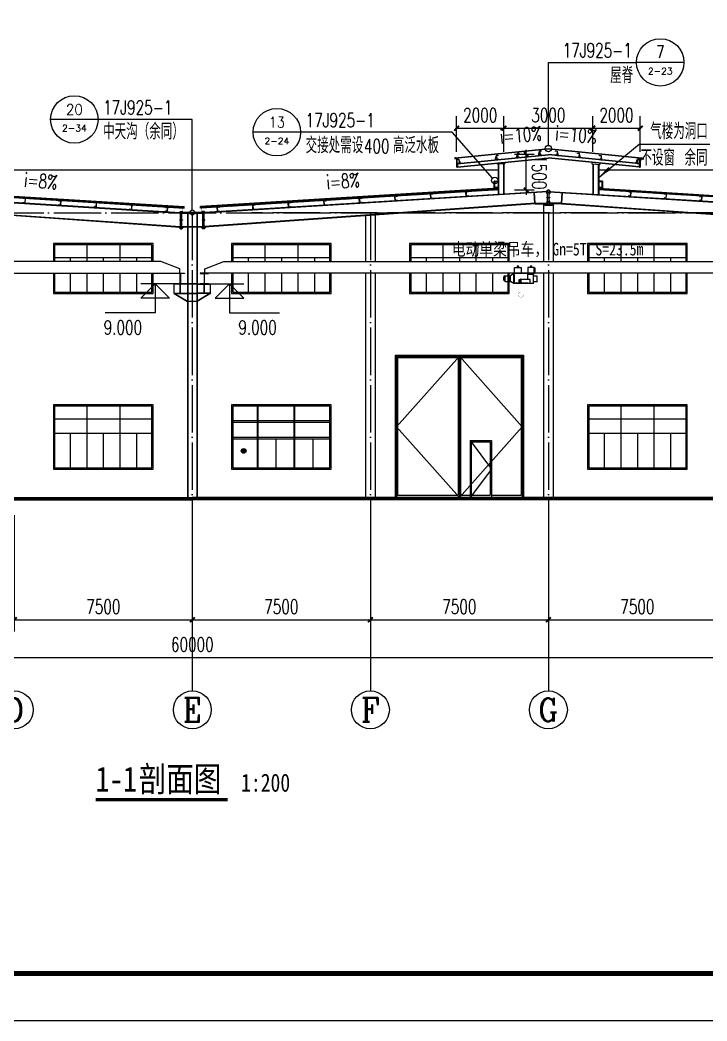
# Model space of a CAD drawing. Extents: x 13276711 to 13543385, y -848943 to -68012.
# Drawn here: x 13441526 to 13470467, y -814243 to -772054 of the extents above; entities that cross this region are included whole.
import ezdxf
from ezdxf.enums import TextEntityAlignment as Align

# ---------------------------------------------------------------- set-up
doc = ezdxf.new("R2010")
doc.units = 0
doc.header["$LTSCALE"] = 1000
doc.header["$MEASUREMENT"] = 0
doc.linetypes.add('DOTE', pattern=[2.42, 2, -0.2, 0.02, -0.2])
for name, color, linetype in [('06', 7, 'Continuous'), ('11', 3, 'Continuous'), ('AXIS', 3, 'Continuous'), ('AXIS_TEXT', 7, 'Continuous'), ('COLUMN', 2, 'Continuous'), ('DIM_IDEN', 3, 'Continuous'), ('DIM_LEAD', 3, 'Continuous'), ('DIM_SYMB', 3, 'Continuous'), ('DOTE', 1, 'DOTE'), ('PUB_DIM', 3, 'Continuous'), ('PUB_TEXT', 7, 'Continuous'), ('S_FLOOR', 2, 'Continuous'), ('TK', 4, 'Continuous'), ('WINDOW', 4, 'Continuous'), ('填充', 251, 'Continuous'), ('彩板', 4, 'Continuous'), ('梁柱', 3, 'Continuous'), ('立面线条', 7, 'Continuous')]:
    doc.layers.add(name, color=color, linetype=linetype)
doc.styles.add('_TCH_AXIS', font='COMPLEX', dxfattribs={"bigfont": 'GBCBIG'})
doc.styles.add('_TCH_DIM', font='SIMPLEX', dxfattribs={"bigfont": 'GBCBIG'})
doc.styles.add('_TCH_DIM_T3', font='SIMPLEX', dxfattribs={"width": 0.705882, "bigfont": 'GBCBIG'})
doc.styles.add('_TCH_LABEL', font='COMPLEX', dxfattribs={"bigfont": 'GBCBIG'})
doc.styles.add('COMPLEX', font='COMPLEX')
doc.styles.add('YAYA', font='', dxfattribs={"width": 0.8, "height": 1})
doc.styles.add('宋', font='', dxfattribs={"width": 0.8})
doc.styles.get('YAYA').set_extended_font_data('SimSun')
doc.styles.get('宋').set_extended_font_data('SimSun')
doc.dimstyles.new('_TCH_ARCH&&200', dxfattribs={"dimtxt": 595, "dimasz": 200, "dimexe": 500, "dimexo": 600, "dimgap": 252.5, "dimtad": 1, "dimdec": 0, "dimzin": 0, "dimdsep": 46, "dimtxsty": '_TCH_DIM_T3', "dimblk": 'ARCHTICK', "dimcen": 0.09, "dimclrt": 7, "dimazin": 2, "dimtfac": 1, "dimtdec": 0, "dimtix": 1, "dimtmove": 2, "dimatfit": 3, "dimfxl": 0, "dimtolj": 1, "dimtzin": 0, "dimarcsym": 0})

# ---------------------------------------------------------------- blocks, each defined once
blk = doc.blocks.new('A$C53AF4E09')
at = {"layer": 'COLUMN'}
blk.add_hatch(color=256, dxfattribs=at).paths.add_polyline_path([(350, 450), (0, 450), (0, 440), (170, 440), (170, 10), (0, 10), (0, 0), (350, 0), (350, 10), (180, 10), (180, 440), (350, 440)])
blk.add_lwpolyline([(0, 440), (0, 450), (350, 450), (350, 440), (180, 440), (180, 10), (350, 10), (350, 0), (0, 0), (0, 10), (170, 10), (170, 440)], close=True, dxfattribs=at)
blk = doc.blocks.new('A$C1CF62CEA')
at = {"color": 7}
for p, q in [((47, 913), (0, 867)), ((0, 723), (0, 867)), ((47, 677), (47, 913)), ((47, 913), (282, 913)), ((424, 1007), (282, 913)), ((282, 677), (282, 913)), ((1012, 1007), (424, 1007)), ((424, 583), (424, 1007)), ((448, 1264), (731, 1264)), ((448, 1007), (448, 1264)), ((448, 599), (448, 1007)), ((731, 1264), (731, 1007)), ((1279, 1264), (1012, 1264)), ((1012, 1264), (1012, 1007)), ((1012, 1007), (1279, 1007)), ((1012, 756), (1012, 1007)), ((1012, 975), (1247, 975)), ((1247, 583), (1247, 975)), ((1404, 897), (1247, 897)), ((1279, 1007), (1279, 1264)), ((1279, 1264), (1318, 1226)), ((1279, 1007), (1318, 1044)), ((1318, 1044), (1318, 1226)), ((1404, 662), (1404, 897)), ((47, 677), (0, 723)), ((47, 677), (282, 677)), ((424, 583), (282, 677)), ((1247, 583), (424, 583)), ((679, 599), (448, 599)), ((679, 744), (632, 744)), ((632, 744), (632, 599)), ((718, 779), (679, 756)), ((679, 756), (679, 583)), ((718, 779), (718, 583)), ((1110, 756), (718, 756)), ((718, 756), (718, 599)), ((1012, 599), (718, 599)), ((1012, 599), (1110, 599)), ((1110, 599), (1110, 756)), ((1404, 662), (1247, 662))]:
    blk.add_line(p, q, dxfattribs=at)
at = {"color": 7, "linetype": 'ByBlock', "const_width": 7.84}
blk.add_lwpolyline([(830, 116, -2.414214), (718, 227), (718, 583)], format="xyb", dxfattribs=at)
at = {"color": 7, "extrusion": (0, 0, -1)}
for centre in [(589, 1299), (1145, 1299)]:
    blk.add_ellipse(centre, major_axis=(24.4, 24.4), ratio=1, start_param=3.926991, end_param=10.210176, dxfattribs=at)
blk = doc.blocks.new('A$C72861E34')
for p, q in [((0, 0), (0, 150)), ((0, 150), (60, 150)), ((60, 0), (0, 0)), ((3, 147), (3, 3)), ((57, 147), (3, 147)), ((3, 3), (58, 3)), ((57, 123), (57, 147)), ((60, 123), (57, 123)), ((57, 27), (60, 27)), ((58, 3), (57, 27)), ((60, 150), (60, 123)), ((60, 27), (60, 0))]:
    blk.add_line(p, q)
blk = doc.blocks.new('A$C2E1941DB')
at = {"color": 3, "linetype": 'ByBlock'}
for points in [[(55, 0), (0, 0), (55, 150)], [(57, 150), (55, 150), (55, 0), (57, 0)], [(117, 140), (117, 160), (57, 160), (57, 0), (117, 0), (117, 20)], [(115, 140), (115, 158), (60, 158), (60, 3), (115, 3), (115, 20)]]:
    blk.add_lwpolyline(points, dxfattribs=at)
blk = doc.blocks.new('A$C19DF6FF6')
at = {"xscale": -2.0736, "yscale": 2.0736, "zscale": 2.0736, "rotation": 355.4260438756032}
blk.add_blockref('A$C2E1941DB', (242, 0), dxfattribs=at)
blk = doc.blocks.new('A$C6EE6551E')
at = {"layer": 'COLUMN'}
blk.add_hatch(color=256, dxfattribs=at).paths.add_polyline_path([(5, 195), (75, 200), (77, 175), (82, 175), (80, 205), (0, 200), (13, 0), (93, 5), (91, 35), (86, 35), (88, 10), (18, 5)])
blk.add_lwpolyline([(93, 5), (13, 0), (0, 200), (80, 205), (82, 175), (77, 175), (75, 200), (5, 195), (18, 5), (88, 10), (86, 35), (91, 35)], close=True, dxfattribs=at)
blk = doc.blocks.new('GeYuanFrame_02052802', base_point=(20.09, 4.53))
at = {"layer": 'TK'}
blk.add_lwpolyline([(20.09, 4.53), (20.09, 598.53), (861.09, 598.53), (861.09, 4.53)], close=True, dxfattribs=at)
at = {"layer": 'TK', "const_width": 1}
blk.add_lwpolyline([(45.09, 588.53), (851.09, 588.53), (851.09, 14.53), (45.09, 14.53)], close=True, dxfattribs=at)
blk = doc.blocks.new('_AXISO')
blk.add_circle((0, 0), 0.5)
at = {"layer": 'AXIS_TEXT', "style": 'COMPLEX', "width": 1.041667}
blk.add_attdef('A', text='', height=0.56, dxfattribs=at).set_placement((-0.25, -0.28), (0.25, -0.28), align=Align.FIT)
blk = doc.blocks.new('_ArchTick')
at = {"color": 0, "linetype": 'ByBlock', "const_width": 0.4}
blk.add_lwpolyline([(-0.5, -0.5), (0.5, 0.5)], dxfattribs=at)
blk = doc.blocks.new('*D143')
at = {"layer": 'AXIS', "color": 0, "lineweight": -2}
for p, q in [((13418785, -792929), (13418785, -799429)), ((13478785, -792929), (13478785, -799429)), ((13418785, -798929), (13478785, -798929))]:
    blk.add_line(p, q, dxfattribs=at)
at = {"layer": 'Defpoints', "color": 0}
for p in [(13418785, -792329), (13478785, -792329), (13478785, -798929)]:
    blk.add_point(p, dxfattribs=at)
at = {"layer": 'AXIS', "color": 0, "lineweight": -2, "xscale": 200, "yscale": 200, "zscale": 200, "rotation": 180}
blk.add_blockref('_ArchTick', (13418785, -798929), dxfattribs=at)
at = {"layer": 'AXIS', "color": 0, "lineweight": -2, "xscale": 200, "yscale": 200, "zscale": 200}
blk.add_blockref('_ArchTick', (13478785, -798929), dxfattribs=at)
at = {"layer": 'AXIS', "color": 7, "insert": (13448785, -798379), "char_height": 595, "attachment_point": 5, "style": '_TCH_DIM_T3'}
blk.add_mtext('\\A1;60000', dxfattribs=at)
blk = doc.blocks.new('*D147')
at = {"layer": 'AXIS', "color": 0, "lineweight": -2}
for p, q in [((13441285, -792929), (13441285, -797829)), ((13448785, -792929), (13448785, -797829)), ((13441285, -797329), (13448785, -797329))]:
    blk.add_line(p, q, dxfattribs=at)
at = {"layer": 'Defpoints', "color": 0}
for p in [(13441285, -792329), (13448785, -792329), (13448785, -797329)]:
    blk.add_point(p, dxfattribs=at)
at = {"layer": 'AXIS', "color": 0, "lineweight": -2, "xscale": 200, "yscale": 200, "zscale": 200, "rotation": 180}
blk.add_blockref('_ArchTick', (13441285, -797329), dxfattribs=at)
at = {"layer": 'AXIS', "color": 0, "lineweight": -2, "xscale": 200, "yscale": 200, "zscale": 200}
blk.add_blockref('_ArchTick', (13448785, -797329), dxfattribs=at)
at = {"layer": 'AXIS', "color": 7, "insert": (13445035, -796779), "char_height": 595, "attachment_point": 5, "style": '_TCH_DIM_T3'}
blk.add_mtext('\\A1;7500', dxfattribs=at)
blk = doc.blocks.new('*D148')
at = {"layer": 'AXIS', "color": 0, "lineweight": -2}
for p, q in [((13448785, -792929), (13448785, -797829)), ((13456285, -792929), (13456285, -797829)), ((13448785, -797329), (13456285, -797329))]:
    blk.add_line(p, q, dxfattribs=at)
at = {"layer": 'Defpoints', "color": 0}
for p in [(13448785, -792329), (13456285, -792329), (13456285, -797329)]:
    blk.add_point(p, dxfattribs=at)
at = {"layer": 'AXIS', "color": 0, "lineweight": -2, "xscale": 200, "yscale": 200, "zscale": 200, "rotation": 180}
blk.add_blockref('_ArchTick', (13448785, -797329), dxfattribs=at)
at = {"layer": 'AXIS', "color": 0, "lineweight": -2, "xscale": 200, "yscale": 200, "zscale": 200}
blk.add_blockref('_ArchTick', (13456285, -797329), dxfattribs=at)
at = {"layer": 'AXIS', "color": 7, "insert": (13452535, -796779), "char_height": 595, "attachment_point": 5, "style": '_TCH_DIM_T3'}
blk.add_mtext('\\A1;7500', dxfattribs=at)
blk = doc.blocks.new('*D149')
at = {"layer": 'AXIS', "color": 0, "lineweight": -2}
for p, q in [((13456285, -792929), (13456285, -797829)), ((13463785, -792929), (13463785, -797829)), ((13456285, -797329), (13463785, -797329))]:
    blk.add_line(p, q, dxfattribs=at)
at = {"layer": 'Defpoints', "color": 0}
for p in [(13456285, -792329), (13463785, -792329), (13463785, -797329)]:
    blk.add_point(p, dxfattribs=at)
at = {"layer": 'AXIS', "color": 0, "lineweight": -2, "xscale": 200, "yscale": 200, "zscale": 200, "rotation": 180}
blk.add_blockref('_ArchTick', (13456285, -797329), dxfattribs=at)
at = {"layer": 'AXIS', "color": 0, "lineweight": -2, "xscale": 200, "yscale": 200, "zscale": 200}
blk.add_blockref('_ArchTick', (13463785, -797329), dxfattribs=at)
at = {"layer": 'AXIS', "color": 7, "insert": (13460035, -796779), "char_height": 595, "attachment_point": 5, "style": '_TCH_DIM_T3'}
blk.add_mtext('\\A1;7500', dxfattribs=at)
blk = doc.blocks.new('*D150')
at = {"layer": 'AXIS', "color": 0, "lineweight": -2}
for p, q in [((13463785, -792929), (13463785, -797829)), ((13471285, -792929), (13471285, -797829)), ((13463785, -797329), (13471285, -797329))]:
    blk.add_line(p, q, dxfattribs=at)
at = {"layer": 'Defpoints', "color": 0}
for p in [(13463785, -792329), (13471285, -792329), (13471285, -797329)]:
    blk.add_point(p, dxfattribs=at)
at = {"layer": 'AXIS', "color": 0, "lineweight": -2, "xscale": 200, "yscale": 200, "zscale": 200, "rotation": 180}
blk.add_blockref('_ArchTick', (13463785, -797329), dxfattribs=at)
at = {"layer": 'AXIS', "color": 0, "lineweight": -2, "xscale": 200, "yscale": 200, "zscale": 200}
blk.add_blockref('_ArchTick', (13471285, -797329), dxfattribs=at)
at = {"layer": 'AXIS', "color": 7, "insert": (13467535, -796779), "char_height": 595, "attachment_point": 5, "style": '_TCH_DIM_T3'}
blk.add_mtext('\\A1;7500', dxfattribs=at)
blk = doc.blocks.new('*D813')
at = {"layer": 'Defpoints', "color": 0}
for p in [(13462852, -777723), (13463785, -777723), (13463785, -779224)]:
    blk.add_point(p, dxfattribs=at)
at = {"layer": 'PUB_DIM', "color": 0, "lineweight": -2}
for p, q in [((13462852, -777723), (13462852, -777523)), ((13463185, -777723), (13462352, -777723)), ((13462853, -779224), (13462852, -777723)), ((13463185, -779224), (13462353, -779224)), ((13462853, -779224), (13462853, -779424))]:
    blk.add_line(p, q, dxfattribs=at)
at = {"layer": 'PUB_DIM', "color": 0, "lineweight": -2, "xscale": 200, "yscale": 200, "zscale": 200}
for p, rotation in [((13462852, -777723), 270.0090164253835), ((13462853, -779224), 90.00901642538352)]:
    blk.add_blockref('_ArchTick', p, dxfattribs=dict(at, rotation=rotation))
at = {"layer": 'PUB_DIM', "color": 7, "insert": (13463403, -778473), "char_height": 595, "attachment_point": 5, "rotation": 270.009, "style": '_TCH_DIM_T3'}
blk.add_mtext('\\A1;1500', dxfattribs=at)
blk = doc.blocks.new('*D814')
at = {"layer": 'Defpoints', "color": 0}
for p in [(13467655, -776612), (13465655, -778212), (13467655, -778212)]:
    blk.add_point(p, dxfattribs=at)
at = {"layer": 'PUB_DIM', "color": 0, "lineweight": -2}
for p, q in [((13465655, -777612), (13465655, -776112)), ((13467655, -777612), (13467655, -776112)), ((13465655, -776612), (13467655, -776612))]:
    blk.add_line(p, q, dxfattribs=at)
at = {"layer": 'PUB_DIM', "color": 0, "lineweight": -2, "xscale": 200, "yscale": 200, "zscale": 200, "rotation": 180}
blk.add_blockref('_ArchTick', (13465655, -776612), dxfattribs=at)
at = {"layer": 'PUB_DIM', "color": 0, "lineweight": -2, "xscale": 200, "yscale": 200, "zscale": 200}
blk.add_blockref('_ArchTick', (13467655, -776612), dxfattribs=at)
at = {"layer": 'PUB_DIM', "color": 7, "insert": (13466655, -776062), "char_height": 595, "attachment_point": 5, "style": '_TCH_DIM_T3'}
blk.add_mtext('\\A1;2000', dxfattribs=at)
blk = doc.blocks.new('*D815')
at = {"layer": 'Defpoints', "color": 0}
for p in [(13465655, -776612), (13461915, -778212), (13465655, -778212)]:
    blk.add_point(p, dxfattribs=at)
at = {"layer": 'PUB_DIM', "color": 0, "lineweight": -2}
for p, q in [((13461915, -777612), (13461915, -776112)), ((13465655, -777612), (13465655, -776112)), ((13461915, -776612), (13465655, -776612))]:
    blk.add_line(p, q, dxfattribs=at)
at = {"layer": 'PUB_DIM', "color": 0, "lineweight": -2, "xscale": 200, "yscale": 200, "zscale": 200, "rotation": 180}
blk.add_blockref('_ArchTick', (13461915, -776612), dxfattribs=at)
at = {"layer": 'PUB_DIM', "color": 0, "lineweight": -2, "xscale": 200, "yscale": 200, "zscale": 200}
blk.add_blockref('_ArchTick', (13465655, -776612), dxfattribs=at)
at = {"layer": 'PUB_DIM', "color": 7, "insert": (13463785, -776062), "char_height": 595, "attachment_point": 5, "style": '_TCH_DIM_T3'}
blk.add_mtext('\\A1;3000', dxfattribs=at)
blk = doc.blocks.new('*D816')
at = {"layer": 'Defpoints', "color": 0}
for p in [(13461915, -776612), (13459915, -778212), (13461915, -778212)]:
    blk.add_point(p, dxfattribs=at)
at = {"layer": 'PUB_DIM', "color": 0, "lineweight": -2}
for p, q in [((13459915, -777612), (13459915, -776112)), ((13461915, -777612), (13461915, -776112)), ((13459915, -776612), (13461915, -776612))]:
    blk.add_line(p, q, dxfattribs=at)
at = {"layer": 'PUB_DIM', "color": 0, "lineweight": -2, "xscale": 200, "yscale": 200, "zscale": 200, "rotation": 180}
blk.add_blockref('_ArchTick', (13459915, -776612), dxfattribs=at)
at = {"layer": 'PUB_DIM', "color": 0, "lineweight": -2, "xscale": 200, "yscale": 200, "zscale": 200}
blk.add_blockref('_ArchTick', (13461915, -776612), dxfattribs=at)
at = {"layer": 'PUB_DIM', "color": 7, "insert": (13460915, -776062), "char_height": 595, "attachment_point": 5, "style": '_TCH_DIM_T3'}
blk.add_mtext('\\A1;2000', dxfattribs=at)

msp = doc.modelspace()

# ---------------------------------------------------------------- hatches: boundary and pattern name
msp.add_hatch(color=250).paths.add_polyline_path([(13450847.3, -790216.3, -1), (13451047.3, -790216.3, -1)])
at = {"layer": '填充', "ltscale": 0.5}
h = msp.add_hatch(dxfattribs=at)
h.set_pattern_fill('ANSI37', color=256, scale=20, style=0)
h.set_pattern_definition([(45, (0, 0), (-22.4506403, 22.4506403), []), (135, (0, 0), (-22.4506403, -22.4506403), [])])
h.paths.add_polyline_path([(13431664.6, -779156.6), (13419129.4, -779930.6), (13419129.4, -779980.7), (13419276.8, -779971.6), (13419279.3, -779969.2), (13419484.5, -779953.2), (13419484.5, -779958.8), (13419831.1, -779937.4), (13419831, -779935.1), (13419910.8, -779930.2), (13431664.6, -779206.8)])
h.paths.add_polyline_path([(13435904.6, -779158.4), (13435904.6, -779208.6), (13448440.3, -779980.7), (13448440.3, -779930.6)])
h.paths.add_polyline_path([(13461664.6, -779206.8), (13461664.6, -779156.6), (13449129.4, -779930.6), (13449129.4, -779980.7)])
h.paths.add_polyline_path([(13465904.6, -779156.6), (13465904.6, -779206.8), (13478085.2, -779958.8), (13478085.2, -779953.2), (13478290.4, -779969.2), (13478292.9, -779971.6), (13478440.3, -779980.7), (13478440.3, -779930.6)])

# ---------------------------------------------------------------- linework, layer by layer
for p, q in [((13459845.6, -777869), (13463784.8, -777471.2)), ((13463784.9, -777496.3), (13459847.7, -777893.9)), ((13463784.8, -777471.2), (13467726.5, -777868.9)), ((13467724.4, -777893.9), (13463784.9, -777496.3)), ((13459845.6, -777869), (13459847.7, -777893.9)), ((13459914.6, -777912.5), (13459939.6, -777910.7)), ((13459914.6, -777912.5), (13459914.6, -778256.8)), ((13459939.6, -778256.8), (13459939.6, -777910.7)), ((13467617, -777928.2), (13467614.2, -777928)), ((13467712.4, -777902.4), (13467711.2, -777923.6)), ((13467712.4, -777902.4), (13467801.5, -777911.4)), ((13467726.5, -777868.9), (13467724.4, -777893.9)), ((13459939.6, -778256.8), (13459914.6, -778256.8)), ((13461947.8, -778111.9), (13461633.8, -778135)), ((13461664.6, -778132.7), (13461664.6, -779407.5)), ((13461684.6, -778131.2), (13461684.6, -779406.3)), ((13461894.6, -778115.8), (13461894.6, -779393.4)), ((13461914.6, -778114.3), (13461914.6, -779392.2)), ((13461943.5, -778057.6), (13461947.8, -778111.9)), ((13465622.7, -778112.7), (13465947.6, -778136.8)), ((13465654.6, -778115.1), (13465654.6, -779392.2)), ((13465674.6, -778116.6), (13465674.6, -779393.4)), ((13465884.6, -778132.2), (13465884.6, -779406.3)), ((13465904.6, -778133.6), (13465904.6, -779407.6)), ((13467629.6, -778256.7), (13467654.6, -778256.7)), ((13435904.7, -779148.4), (13448440.3, -779920.6)), ((13448440.3, -779930.6), (13435904.7, -779158.5)), ((13435904.7, -779208.6), (13448440.3, -779980.7)), ((13461664.3, -779146.6), (13449129.4, -779920.6)), ((13449129.4, -779930.6), (13461664.3, -779156.6)), ((13461664.3, -779206.8), (13449129.4, -779980.7)), ((13465904.3, -779146.6), (13478440.3, -779920.6)), ((13465904.3, -779156.6), (13478440.3, -779930.6)), ((13478440.3, -779980.7), (13465904.3, -779206.8)), ((13448440.3, -779980.7), (13448440.3, -779920.6)), ((13448440.3, -779980.7), (13448440.3, -779930.6)), ((13449129.4, -779980.7), (13449129.4, -779920.6)), ((13449129.4, -779980.7), (13449129.4, -779930.6)), ((13463584.8, -779799.6), (13463584.8, -782228.8)), ((13463984.8, -779799.6), (13463984.8, -782228.8)), ((13456084.8, -780303.5), (13456084.8, -782228.8)), ((13456484.8, -780275.3), (13456484.8, -782228.8)), ((13456084.8, -782728.8), (13456084.8, -792178.8)), ((13456484.8, -782728.8), (13456484.8, -792178.8)), ((13463584.8, -782728.8), (13463584.8, -792178.8)), ((13463984.8, -782728.8), (13463984.8, -792178.8))]:
    msp.add_line(p, q)
at = {"color": 250}
for p, q in [((13457334.8, -786178.8), (13462734.8, -786178.8)), ((13457334.8, -786178.8), (13457334.8, -792178.8)), ((13457384.8, -786228.8), (13462684.8, -786228.8)), ((13457384.8, -786228.8), (13457384.8, -792178.8)), ((13457434.8, -786278.8), (13459984.8, -786278.8)), ((13457434.8, -786278.8), (13457434.8, -792078.8)), ((13459984.8, -786278.8), (13459984.8, -792078.8)), ((13460034.8, -786228.8), (13460034.8, -792178.8)), ((13460084.8, -786278.8), (13460084.8, -789778.8)), ((13460084.8, -786278.8), (13462634.8, -786278.8)), ((13462634.8, -786278.8), (13462634.8, -792078.8)), ((13462684.8, -786228.8), (13462684.8, -792178.8)), ((13462734.8, -786178.8), (13462734.8, -792178.8)), ((13460084.8, -789778.8), (13460084.8, -792078.8)), ((13460484.8, -789778.8), (13461384.8, -789778.8)), ((13460484.8, -789778.8), (13460484.8, -792178.8)), ((13461384.8, -789778.8), (13461384.8, -792178.8)), ((13460534.8, -789828.8), (13461334.8, -789828.8)), ((13460534.8, -789828.8), (13460534.8, -792078.8)), ((13461334.8, -789828.8), (13461334.8, -792078.8)), ((13457334.8, -792178.8), (13462734.8, -792178.8)), ((13457434.8, -792078.8), (13459984.8, -792078.8)), ((13460084.8, -792078.8), (13460484.8, -792078.8)), ((13460534.8, -792078.8), (13461034.8, -792078.8)), ((13461034.8, -792078.8), (13461334.8, -792078.8)), ((13461384.8, -792078.8), (13462634.8, -792078.8))]:
    msp.add_line(p, q, dxfattribs=at)
for points in [[(13459901.3, -777856.6), (13459839.6, -777863.6), (13459842.8, -777899.8), (13459912.1, -777895), (13459912.1, -777933.4)], [(13467712.4, -777902.4), (13467629.6, -777898.4), (13467629.6, -778256.7)], [(13467710.6, -777923.5), (13467654.6, -777920.3), (13467654.6, -778256.7)], [(13467670.8, -777856.5), (13467732.5, -777863.5), (13467729.3, -777899.8), (13467660, -777894.9), (13467660, -777933.3)], [(13461664.6, -778378.8), (13435904.6, -778378.8)], [(13478742.6, -778378.8), (13465904.6, -778378.8)], [(13448284.8, -780496.8), (13448254.8, -780496.8), (13448254.8, -780476.8), (13448284.8, -780476.8)], [(13448344.8, -780476.8), (13448374.8, -780476.8), (13448374.8, -780496.8), (13448344.8, -780496.8)], [(13449224.8, -780476.8), (13449194.8, -780476.8), (13449194.8, -780496.8), (13449224.8, -780496.8)], [(13449284.8, -780496.8), (13449314.8, -780496.8), (13449314.8, -780476.8), (13449284.8, -780476.8)], [(13405486.5, -792328.8), (13418544.8, -792328.8), (13418544.8, -792178.8), (13448784.8, -792178.8)], [(13405486.5, -792428.8), (13418644.8, -792428.8), (13418644.8, -792278.8), (13448784.8, -792278.8)], [(13522384.8, -792328.8), (13479024.8, -792328.8), (13479024.8, -792178.8), (13448784.8, -792178.8)], [(13522384.8, -792428.8), (13478924.8, -792428.8), (13478924.8, -792278.8), (13448784.8, -792278.8)]]:
    msp.add_lwpolyline(points)
for points, const_width in [([(13461659.2, -778783.5), (13461659.2, -778843), (13461489.4, -778843), (13461489.4, -778892.3), (13461474.4, -778892.3), (13461474.4, -778926.8), (13461494.6, -778949.1)], 5), ([(13465910.5, -778785.4), (13465910.5, -778844.8), (13466080.3, -778844.8), (13466080.3, -778894.1), (13466095.3, -778894.1), (13466095.3, -778928.6), (13466075.1, -778950.9)], 5), ([(13448359.8, -780143.8), (13448269.8, -780143.8)], 5), ([(13448359.8, -780244.6), (13448269.8, -780244.6)], 5), ([(13448359.8, -780386.4), (13448269.8, -780386.4)], 5), ([(13449209.8, -780143.8), (13449299.8, -780143.8)], 5), ([(13449209.8, -780244.6), (13449299.8, -780244.6)], 5), ([(13449209.8, -780386.4), (13449299.8, -780386.4)], 5), ([(13448359.8, -780587.2), (13448269.8, -780587.2)], 5), ([(13448359.8, -780729), (13448269.8, -780729)], 5), ([(13448359.8, -780829.8), (13448269.8, -780829.8)], 5), ([(13449209.8, -780587.2), (13449299.8, -780587.2)], 5), ([(13449209.8, -780729), (13449299.8, -780729)], 5), ([(13449209.8, -780829.8), (13449299.8, -780829.8)], 5), ([(13405486.5, -792378.8), (13418594.8, -792378.8), (13418594.8, -792228.8), (13448784.8, -792228.8)], 100), ([(13522384.8, -792378.8), (13478974.8, -792378.8), (13478974.8, -792228.8), (13448784.8, -792228.8)], 100)]:
    msp.add_lwpolyline(points, dxfattribs=dict(const_width=const_width))
at = {"color": 4}
msp.add_lwpolyline([(13463935, -779799.6), (13463935, -779872.6), (13463635, -779872.6), (13463635, -779799.6)], dxfattribs=at)
at = {"color": 7, "ltscale": 5}
for points in [[(13419309.8, -782728.8), (13448259.8, -782728.8), (13448259.8, -782538.8), (13447459.8, -782228.8), (13420109.8, -782228.8), (13419309.8, -782538.8)], [(13478259.8, -782728.8), (13449309.8, -782728.8), (13449309.8, -782538.8), (13450109.8, -782228.8), (13477459.8, -782228.8), (13478259.8, -782538.8)]]:
    msp.add_lwpolyline(points, close=True, dxfattribs=at)
at = {"color": 250}
for points in [[(13460034.8, -786228.8), (13457384.8, -789203.8), (13460034.8, -792178.8), (13462684.8, -789203.8), (13460034.8, -786228.8)], [(13460484.8, -789778.8), (13461384.8, -790978.8), (13460484.8, -792178.8)]]:
    msp.add_lwpolyline(points, dxfattribs=at)
msp.add_circle((13450947.3, -790216.3), 100, dxfattribs=at)
at = {"layer": '06', "linetype": 'ByBlock'}
for p, q in [((13459958, -778106.1), (13459958, -778256.6)), ((13461630.1, -778088.9), (13461633.8, -778135)), ((13465628.1, -778044.9), (13465622.7, -778112.7)), ((13465952.4, -778077.2), (13465947.6, -778136.8)), ((13467612, -778106.2), (13467612, -778256.7))]:
    msp.add_line(p, q, dxfattribs=at)
at = {"layer": '11'}
for p, q in [((13459958, -778106.3), (13463784.6, -777723.2)), ((13459958, -778121.3), (13463784.6, -777738.2)), ((13459958, -778241.7), (13463784, -777858.7)), ((13459958, -778256.8), (13463784, -777873.7)), ((13467612, -778241.6), (13463784, -777858.7)), ((13467612, -778256.7), (13463784, -777873.7)), ((13467612, -778106.2), (13463784.6, -777723.2)), ((13467612, -778121.3), (13463784.6, -777738.2))]:
    msp.add_line(p, q, dxfattribs=at)
at = {"layer": 'AXIS'}
for p, q in [((13448784.8, -792328.8), (13448784.8, -800328.8)), ((13456284.8, -792328.8), (13456284.8, -800328.8)), ((13463784.8, -792328.8), (13463784.8, -800328.8))]:
    msp.add_line(p, q, dxfattribs=at)
at = {"layer": 'DIM_IDEN'}
for p, q in [((13444816.2, -776244.4), (13442816.2, -776244.4)), ((13448784.8, -776244.4), (13444816.2, -776244.4)), ((13448784.8, -780060.8), (13448784.8, -776244.4))]:
    msp.add_line(p, q, dxfattribs=at)
for centre, radius in [((13443816.2, -776244.4), 1000), ((13448784.8, -780164.6), 103.8)]:
    msp.add_circle(centre, radius, dxfattribs=at)
at = {"layer": 'DIM_LEAD'}
for p, q in [((13465904.6, -778685.2), (13467607, -777287.1)), ((13467607, -777287.1), (13470584.5, -777287.1))]:
    msp.add_line(p, q, dxfattribs=at)
msp.add_lwpolyline([(13465904.6, -778685.2, 0, 160, 0), (13466368.3, -778304.4, 0, 0, 0)], format="xyseb", dxfattribs=at)
at = {"layer": 'DIM_SYMB', "const_width": 140}
msp.add_lwpolyline([(13444711.5, -804917.4), (13450279.6, -804917.4)], dxfattribs=at)
at = {"layer": 'DOTE'}
for p, q in [((13375184.8, -780178.8), (13522384.8, -780178.8)), ((13448784.8, -780178.8), (13448784.8, -792328.8)), ((13480784.8, -780178.8), (13451284.8, -780178.8)), ((13456284.8, -780178.8), (13456284.8, -792328.8)), ((13463784.8, -780178.8), (13463784.8, -792328.8)), ((13375184.8, -792178.8), (13522384.8, -792178.8)), ((13480784.8, -792178.8), (13448784.8, -792178.8))]:
    msp.add_line(p, q, dxfattribs=at)
at = {"layer": 'PUB_DIM'}
for p, q in [((13463784.8, -773840.1), (13467498.2, -773840.1)), ((13463784.8, -777336.8), (13463784.8, -773840.1)), ((13469498.2, -773840.1), (13467498.2, -773840.1)), ((13453346.6, -776783), (13451346.6, -776783)), ((13459726.6, -776783), (13453346.6, -776783)), ((13461437.5, -778713.5), (13459726.6, -776783)), ((13447218.2, -783178.8), (13446618.2, -783778.8)), ((13448584.8, -783178.8), (13446618.2, -783178.8)), ((13447218.2, -783178.8), (13447818.2, -783778.8)), ((13447218.2, -783178.8), (13447218.2, -784399.8)), ((13448984.8, -783178.8), (13450951.5, -783178.8)), ((13450351.5, -783178.8), (13449751.5, -783778.8)), ((13450351.5, -783178.8), (13450951.5, -783778.8)), ((13450351.5, -783178.8), (13450351.5, -784399.8)), ((13447818.2, -783778.8), (13446618.2, -783778.8)), ((13449751.5, -783778.8), (13450951.5, -783778.8)), ((13447218.2, -784399.8), (13445108.4, -784399.8)), ((13450351.5, -784399.8), (13452461.3, -784399.8))]:
    msp.add_line(p, q, dxfattribs=at)
for points in [[(13463348.5, -777301.8, 0, 0, 0), (13461991.3, -777408.8, 160, 0, 0), (13461393.1, -777455.9, 0, 0, 0)], [(13464221.2, -777301.8, 0, 0, 0), (13465578.4, -777408.8, 160, 0, 0), (13466176.6, -777455.9, 0, 0, 0)], [(13441132.7, -779249.4, 0, 0, 0), (13443026.8, -779398.7, 160, 0, 0), (13443624.9, -779445.8, 0, 0, 0)], [(13456437, -779249.4, 0, 0, 0), (13454542.9, -779398.7, 160, 0, 0), (13453944.8, -779445.8, 0, 0, 0)]]:
    msp.add_lwpolyline(points, format="xyseb", dxfattribs=at)
for centre, radius in [((13468498.2, -773840.1), 1000), ((13452346.6, -776783), 1000), ((13463784.8, -777471.2), 134.4), ((13461526.6, -778814.1), 134.4)]:
    msp.add_circle(centre, radius, dxfattribs=at)
at = {"layer": 'S_FLOOR'}
for p, q in [((13461515.2, -779159), (13461515.2, -778850.5)), ((13461525.2, -779158.4), (13461525.2, -778910.7)), ((13466044.5, -779160.3), (13466044.5, -778912.6)), ((13466054.5, -779160.9), (13466054.5, -778852.4))]:
    msp.add_line(p, q, dxfattribs=at)
at = {"layer": 'WINDOW', "color": 250}
for p, q in [((13444334.8, -781528.8), (13444334.8, -782228.8)), ((13445734.8, -781528.8), (13445734.8, -782228.8)), ((13451834.8, -781528.8), (13451834.8, -782228.8)), ((13453234.8, -781528.8), (13453234.8, -782228.8)), ((13459334.8, -781528.8), (13459334.8, -782228.8)), ((13460734.8, -781528.8), (13460734.8, -782228.8)), ((13466834.8, -781528.8), (13466834.8, -782228.8)), ((13468234.8, -781528.8), (13468234.8, -782228.8)), ((13447084.8, -782078.8), (13442984.8, -782078.8)), ((13443634.8, -782078.8), (13443634.8, -782228.8)), ((13445034.8, -782078.8), (13445034.8, -782228.8)), ((13446434.8, -782078.8), (13446434.8, -782228.8)), ((13454584.8, -782078.8), (13450484.8, -782078.8)), ((13451134.8, -782078.8), (13451134.8, -782228.8)), ((13452534.8, -782078.8), (13452534.8, -782228.8)), ((13453934.8, -782078.8), (13453934.8, -782228.8)), ((13462084.8, -782078.8), (13457984.8, -782078.8)), ((13458634.8, -782078.8), (13458634.8, -782228.8)), ((13460034.8, -782078.8), (13460034.8, -782228.8)), ((13461434.8, -782078.8), (13461434.8, -782228.8)), ((13469584.8, -782078.8), (13465484.8, -782078.8)), ((13466134.8, -782078.8), (13466134.8, -782228.8)), ((13467534.8, -782078.8), (13467534.8, -782228.8)), ((13468934.8, -782078.8), (13468934.8, -782228.8)), ((13443634.8, -782728.8), (13443634.8, -783528.8)), ((13444334.8, -782728.8), (13444334.8, -783528.8)), ((13445034.8, -782728.8), (13445034.8, -783528.8)), ((13445734.8, -782728.8), (13445734.8, -783528.8)), ((13446434.8, -782728.8), (13446434.8, -783528.8)), ((13451134.8, -782728.8), (13451134.8, -783528.8)), ((13451834.8, -782728.8), (13451834.8, -783528.8)), ((13452534.8, -782728.8), (13452534.8, -783528.8)), ((13453234.8, -782728.8), (13453234.8, -783528.8)), ((13453934.8, -782728.8), (13453934.8, -783528.8)), ((13458634.8, -782728.8), (13458634.8, -783528.8)), ((13459334.8, -782728.8), (13459334.8, -783528.8)), ((13460034.8, -782728.8), (13460034.8, -783528.8)), ((13460734.8, -782728.8), (13460734.8, -783528.8)), ((13461434.8, -782728.8), (13461434.8, -783528.8)), ((13466134.8, -782728.8), (13466134.8, -783528.8)), ((13466834.8, -782728.8), (13466834.8, -783528.8)), ((13467534.8, -782728.8), (13467534.8, -783528.8)), ((13468234.8, -782728.8), (13468234.8, -783528.8)), ((13468934.8, -782728.8), (13468934.8, -783528.8)), ((13444334.8, -788328.8), (13444334.8, -790928.8)), ((13445734.8, -788328.8), (13445734.8, -790928.8)), ((13466834.8, -788328.8), (13466834.8, -790928.8)), ((13468234.8, -788328.8), (13468234.8, -790928.8)), ((13447084.8, -788878.8), (13442984.8, -788878.8)), ((13469584.8, -788878.8), (13465484.8, -788878.8)), ((13447084.8, -789478.8), (13442984.8, -789478.8)), ((13443634.8, -789478.8), (13443634.8, -790928.8)), ((13445034.8, -789478.8), (13445034.8, -790928.8)), ((13446434.8, -789478.8), (13446434.8, -790928.8)), ((13452309.8, -789703.8), (13452309.8, -790928.8)), ((13453859.8, -789703.8), (13453859.8, -790928.8)), ((13469584.8, -789478.8), (13465484.8, -789478.8)), ((13466134.8, -789478.8), (13466134.8, -790928.8)), ((13467534.8, -789478.8), (13467534.8, -790928.8)), ((13468934.8, -789478.8), (13468934.8, -790928.8))]:
    msp.add_line(p, q, dxfattribs=at)
for points in [[(13447134.8, -782228.8), (13447134.8, -781478.8), (13442934.8, -781478.8), (13442934.8, -782228.8)], [(13447084.8, -782228.8), (13447084.8, -781528.8), (13442984.8, -781528.8), (13442984.8, -782228.8)], [(13454634.8, -782228.8), (13454634.8, -781478.8), (13450434.8, -781478.8), (13450434.8, -782228.8)], [(13454584.8, -782228.8), (13454584.8, -781528.8), (13450484.8, -781528.8), (13450484.8, -782228.8)], [(13462134.8, -782228.8), (13462134.8, -781478.8), (13457934.8, -781478.8), (13457934.8, -782228.8)], [(13462084.8, -782228.8), (13462084.8, -781528.8), (13457984.8, -781528.8), (13457984.8, -782228.8)], [(13469634.8, -782228.8), (13469634.8, -781478.8), (13465434.8, -781478.8), (13465434.8, -782228.8)], [(13469584.8, -782228.8), (13469584.8, -781528.8), (13465484.8, -781528.8), (13465484.8, -782228.8)], [(13442934.8, -782728.8), (13442934.8, -783578.8), (13447134.8, -783578.8), (13447134.8, -782728.8)], [(13442984.8, -782728.8), (13442984.8, -783528.8), (13447084.8, -783528.8), (13447084.8, -782728.8)], [(13450434.8, -782728.8), (13450434.8, -783578.8), (13454634.8, -783578.8), (13454634.8, -782728.8)], [(13450484.8, -782728.8), (13450484.8, -783528.8), (13454584.8, -783528.8), (13454584.8, -782728.8)], [(13457934.8, -782728.8), (13457934.8, -783578.8), (13462134.8, -783578.8), (13462134.8, -782728.8)], [(13457984.8, -782728.8), (13457984.8, -783528.8), (13462084.8, -783528.8), (13462084.8, -782728.8)], [(13465434.8, -782728.8), (13465434.8, -783578.8), (13469634.8, -783578.8), (13469634.8, -782728.8)], [(13465484.8, -782728.8), (13465484.8, -783528.8), (13469584.8, -783528.8), (13469584.8, -782728.8)]]:
    msp.add_lwpolyline(points, dxfattribs=at)
for points in [[(13447134.8, -788278.8), (13442934.8, -788278.8), (13442934.8, -790978.8), (13447134.8, -790978.8)], [(13447084.8, -788328.8), (13442984.8, -788328.8), (13442984.8, -790928.8), (13447084.8, -790928.8)], [(13454634.8, -788278.8), (13450434.8, -788278.8), (13450434.8, -790978.8), (13454634.8, -790978.8)], [(13454584.8, -788328.8), (13450484.8, -788328.8), (13450484.8, -790928.8), (13454584.8, -790928.8)], [(13451559.8, -788328.8), (13451509.8, -788328.8), (13451509.8, -790928.8), (13451559.8, -790928.8)], [(13453109.8, -788328.8), (13453059.8, -788328.8), (13453059.8, -790928.8), (13453109.8, -790928.8)], [(13469634.8, -788278.8), (13465434.8, -788278.8), (13465434.8, -790978.8), (13469634.8, -790978.8)], [(13469584.8, -788328.8), (13465484.8, -788328.8), (13465484.8, -790928.8), (13469584.8, -790928.8)], [(13450484.8, -789003.8), (13454584.8, -789003.8), (13454584.8, -788953.8), (13450484.8, -788953.8)], [(13450484.8, -789703.8), (13454584.8, -789703.8), (13454584.8, -789653.8), (13450484.8, -789653.8)]]:
    msp.add_lwpolyline(points, close=True, dxfattribs=at)
at = {"layer": '彩板'}
for p, q in [((13461511.1, -778850.6), (13461496.1, -778850.6)), ((13461496.1, -779125), (13461496.1, -778850.6)), ((13461511.1, -779125), (13461496.1, -779125)), ((13461511.1, -779125), (13461511.1, -778850.6)), ((13466058.6, -778852.4), (13466073.6, -778852.4)), ((13466058.6, -779126.8), (13466058.6, -778852.4)), ((13466058.6, -779126.8), (13466073.6, -779126.8)), ((13466073.6, -779126.8), (13466073.6, -778852.4))]:
    msp.add_line(p, q, dxfattribs=at)
at = {"layer": '梁柱'}
for p, q in [((13463691.2, -779277.2), (13463744.8, -779223.5)), ((13463824.8, -779223.5), (13463744.8, -779223.5)), ((13463745, -779849.6), (13463744.8, -779223.5)), ((13463878.5, -779277.2), (13463824.8, -779223.5)), ((13463825, -779849.6), (13463824.8, -779223.5)), ((13433784.4, -779277.1), (13448274.8, -780168.5)), ((13433824.9, -779299.7), (13448273.3, -780188.4)), ((13463744.9, -779279.6), (13449294.8, -780168.5)), ((13463744.9, -779299.6), (13449296.4, -780188.4)), ((13463213.8, -779781.4), (13463184.6, -779343.1)), ((13463233.7, -779779.6), (13463204.5, -779341.6)), ((13463824.9, -779279.6), (13478274.8, -780168.5)), ((13463824.9, -779299.7), (13478273.3, -780188.4)), ((13464336.2, -779779.7), (13464365.5, -779341.6)), ((13464356.2, -779781.5), (13464385.4, -779343.2)), ((13434334.1, -779799.6), (13448274.8, -780782.1)), ((13434335.3, -779779.6), (13448274.8, -780762)), ((13463233.7, -779779.6), (13449294.8, -780762)), ((13463234.9, -779799.6), (13449294.8, -780782.1)), ((13463233.7, -779779.6), (13463745, -779779.6)), ((13463234.9, -779799.6), (13463745, -779799.6)), ((13464335.3, -779779.6), (13463825, -779779.6)), ((13464334.1, -779799.6), (13463825, -779799.6)), ((13464334.1, -779799.6), (13478274.8, -780782.1)), ((13464335.3, -779779.6), (13478274.8, -780762)), ((13448284.8, -780118.8), (13448238.7, -780164.9)), ((13448284.8, -780854.8), (13448284.8, -780118.8)), ((13448284.8, -780118.8), (13448344.8, -780118.8)), ((13448314.8, -780854.8), (13448314.8, -780118.8)), ((13448344.8, -780854.8), (13448344.8, -780118.8)), ((13448344.8, -780118.8), (13448394.8, -780168.8)), ((13449224.8, -780168.8), (13448344.8, -780168.8)), ((13448344.8, -780178.8), (13449224.8, -780178.8)), ((13449224.8, -780178.8), (13448344.8, -780178.8)), ((13448344.8, -780188.8), (13449224.8, -780188.8)), ((13448584.8, -780168.8), (13448584.8, -792178.8)), ((13448594.8, -780168.8), (13448594.8, -792178.8)), ((13448974.8, -780168.8), (13448974.8, -792178.8)), ((13448984.8, -780168.8), (13448984.8, -792178.8)), ((13449224.8, -780118.8), (13449174.8, -780168.8)), ((13449224.8, -780854.8), (13449224.8, -780118.8)), ((13449284.8, -780118.8), (13449224.8, -780118.8)), ((13449254.8, -780854.8), (13449254.8, -780118.8)), ((13449284.8, -780854.8), (13449284.8, -780118.8)), ((13449284.8, -780118.8), (13449331, -780164.9)), ((13448284.8, -780854.8), (13448204.8, -780774.8)), ((13448284.8, -780854.8), (13448344.8, -780854.8)), ((13449224.8, -780768.8), (13448344.8, -780768.8)), ((13448344.8, -780854.8), (13448424.8, -780774.8)), ((13449224.8, -780778.8), (13448344.8, -780778.8)), ((13449224.8, -780854.8), (13449144.8, -780774.8)), ((13449284.8, -780854.8), (13449224.8, -780854.8)), ((13449284.8, -780854.8), (13449364.8, -780774.8)), ((13448584.8, -783178.8), (13448024.8, -783178.8)), ((13448024.8, -783578.8), (13448024.8, -783178.8)), ((13448584.8, -783188.8), (13448024.8, -783188.8)), ((13448269.8, -783568.8), (13448269.8, -783188.8)), ((13448279.8, -783568.8), (13448279.8, -783188.8)), ((13448974.8, -783178.8), (13448594.8, -783178.8)), ((13448974.8, -783188.8), (13448594.8, -783188.8)), ((13448984.8, -783178.8), (13449544.8, -783178.8)), ((13448984.8, -783188.8), (13449544.8, -783188.8)), ((13449289.8, -783568.8), (13449289.8, -783188.8)), ((13449299.8, -783568.8), (13449299.8, -783188.8)), ((13449544.8, -783578.8), (13449544.8, -783178.8)), ((13448024.8, -783568.8), (13448584.8, -783568.8)), ((13448024.8, -783578.8), (13448584.8, -783913.7)), ((13448024.8, -783578.8), (13448584.8, -783578.8)), ((13448040.6, -783578.8), (13448584.8, -783900.7)), ((13448594.8, -783568.8), (13448974.8, -783568.8)), ((13448594.8, -783578.8), (13448974.8, -783578.8)), ((13449544.8, -783568.8), (13448984.8, -783568.8)), ((13449544.8, -783578.8), (13448984.8, -783913.7)), ((13449544.8, -783578.8), (13448984.8, -783578.8)), ((13449529.1, -783578.8), (13448984.8, -783900.7)), ((13448594.8, -783900.7), (13448974.8, -783900.7)), ((13448594.8, -783910.7), (13448974.8, -783910.7))]:
    msp.add_line(p, q, dxfattribs=at)
for points in [[(13463725, -779344.8), (13463725, -779324.8), (13463845, -779324.8), (13463845, -779344.8)], [(13463725, -779547.7), (13463725, -779527.7), (13463845, -779527.7), (13463845, -779547.7)], [(13463725, -779722.8), (13463725, -779742.8), (13463845, -779742.8), (13463845, -779722.8)]]:
    msp.add_lwpolyline(points, close=True, dxfattribs=at)
for points in [[(13463745, -779384.8), (13463725, -779384.8), (13463725, -779364.8), (13463745, -779364.8)], [(13463825, -779364.8), (13463845, -779364.8), (13463845, -779384.8), (13463825, -779384.8)], [(13463825, -779799.6), (13463875, -779799.6), (13463825, -779849.6), (13463745, -779849.6), (13463695, -779799.6), (13463745, -779799.6)], [(13463745, -779682.8), (13463725, -779682.8), (13463725, -779702.8), (13463745, -779702.8)], [(13463825, -779702.8), (13463845, -779702.8), (13463845, -779682.8), (13463825, -779682.8)]]:
    msp.add_lwpolyline(points, dxfattribs=at)
at = {"layer": '立面线条', "const_width": 20}
msp.add_lwpolyline([(13449284.7, -779966.6), (13449184.8, -779971.6), (13449184.8, -780164.6), (13448384.8, -780164.6), (13448384.8, -779971.6), (13448285, -779966.6)], dxfattribs=at)

# ---------------------------------------------------------------- block references
at = {"xscale": 200, "yscale": 200, "zscale": 200}
msp.add_blockref('GeYuanFrame_02052802', (13370184.8, -814243.1), dxfattribs=at)
at = {"color": 7, "ltscale": 5}
msp.add_blockref('A$C1CF62CEA', (13461910.9, -783745.4), dxfattribs=at)
at = {"layer": '06', "linetype": 'ByBlock', "yscale": 0.5500000000465661, "zscale": 0.55}
for p, xscale, rotation in [((13459962.4, -778116.5), 0.5500000001369223, 9.147912248589147), ((13467601.3, -778110.7), -0.5499999996771829, 350.8520877436986)]:
    msp.add_blockref('A$C19DF6FF6', p, dxfattribs=dict(at, xscale=xscale, rotation=rotation))
for p, xscale in [((13461678.5, -777944.2), -0.5499999998137355), ((13462568.5, -777855.3), -0.5499999998137355), ((13463498.3, -777762.4), -0.5499999998137355), ((13464072.1, -777762.5), 0.5499999998137355), ((13464998.4, -777855.1), 0.5499999998137355), ((13465924.6, -777947.6), 0.5499999998137355)]:
    msp.add_blockref('A$C19DF6FF6', p, dxfattribs=dict(at, xscale=xscale))
at = {"layer": 'AXIS'}
ref = msp.add_blockref('_AXISO', (13441284.8, -801128.8), dxfattribs=dict(at, xscale=1600, yscale=1600, zscale=1600))
ref.add_attrib('A', 'D', dxfattribs={"layer": 'AXIS_TEXT', "ltscale": 0.5, "height": 994.9, "style": '_TCH_AXIS'}).set_placement((13440882.2, -801626.2), (13441687.5, -801626.2), align=Align.FIT)
ref = msp.add_blockref('_AXISO', (13448784.8, -801128.8), dxfattribs=dict(at, xscale=1600, yscale=1600, zscale=1600))
ref.add_attrib('A', 'E', dxfattribs={"layer": 'AXIS_TEXT', "ltscale": 0.5, "height": 1018.2, "style": '_TCH_AXIS'}).set_placement((13448397, -801637.9), (13449172.7, -801637.9), align=Align.FIT)
ref = msp.add_blockref('_AXISO', (13456284.8, -801128.8), dxfattribs=dict(at, xscale=1600, yscale=1600, zscale=1600))
ref.add_attrib('A', 'F', dxfattribs={"layer": 'AXIS_TEXT', "ltscale": 0.5, "height": 1018.2, "style": '_TCH_AXIS'}).set_placement((13455897, -801637.9), (13456672.7, -801637.9), align=Align.FIT)
ref = msp.add_blockref('_AXISO', (13463784.8, -801128.8), dxfattribs=dict(at, xscale=1600, yscale=1600, zscale=1600))
ref.add_attrib('A', 'G', dxfattribs={"layer": 'AXIS_TEXT', "ltscale": 0.5, "height": 971.8, "style": '_TCH_AXIS'}).set_placement((13463368.3, -801614.7), (13464201.4, -801614.7), align=Align.FIT)
at = {"layer": 'COLUMN', "extrusion": (0, 0, -1), "zscale": -1, "rotation": 359.7061170339601}
for p in [(-13441751.1, -779766.3), (-13443248.2, -779858.4), (-13467259.6, -779490), (-13468756.7, -779582.1), (-13470253.9, -779674.2), (-13444745.4, -779950.5), (-13446242.6, -780042.6), (-13447739.7, -780134.7)]:
    msp.add_blockref('A$C6EE6551E', p, dxfattribs=at)
at = {"layer": 'COLUMN', "extrusion": (0, 0, -1), "xscale": -1, "zscale": -1, "rotation": 0.2938829660398845}
for p in [(-13454321.5, -779858.4), (-13455818.6, -779766.3), (-13457315.8, -779674.2), (-13458813, -779582.1), (-13460310.1, -779490), (-13449830, -780134.7), (-13451327.1, -780042.6), (-13452824.3, -779950.5)]:
    msp.add_blockref('A$C6EE6551E', p, dxfattribs=at)
at = {"layer": 'COLUMN'}
msp.add_blockref('A$C53AF4E09', (13448099.8, -783178.8), dxfattribs=at)
at = {"layer": 'COLUMN', "xscale": -1}
msp.add_blockref('A$C53AF4E09', (13449469.8, -783178.8), dxfattribs=at)
at = {"layer": '梁柱'}
for p, rotation in [((13461515.1, -778850.6), 270), ((13466054.6, -779118.5), 90)]:
    msp.add_blockref('A$C72861E34', p, dxfattribs=dict(at, rotation=rotation))
at = {"layer": '梁柱', "xscale": -1}
for p, rotation in [((13461515.1, -779116.7), 270), ((13466054.6, -778852.4), 90)]:
    msp.add_blockref('A$C72861E34', p, dxfattribs=dict(at, rotation=rotation))

# ---------------------------------------------------------------- texts
at = {"layer": 'PUB_TEXT'}
for s, height, style, width, p in [('17J925-1', 595, '_TCH_LABEL', 0.705882, (13464388.2, -773630.1)), ('17J925-1', 595, '_TCH_DIM', 0.705882, (13445026.2, -776034.4)), ('17J925-1', 595, '_TCH_LABEL', 0.705882, (13453556.6, -776573)), ('400', 595, '_TCH_LABEL', 0.705882, (13456014.1, -777668.1)), ('电动单梁吊车，', 531.65, '宋', 0.8, (13459716, -781978.8)), ('Gn=5T', 531.65, '宋', 0.8, (13463950.3, -781978.8)), ('S=23.5m', 531.65, '宋', 0.8, (13465764.9, -781978.8)), ('9.000', 595, '_TCH_DIM', 0.705882, (13445048.4, -785309.8)), ('9.000', 595, '_TCH_DIM', 0.705882, (13450721.3, -785309.8)), ('1-1', 1063.29, 'YAYA', 0.8, (13444711.5, -804578.8)), ('剖面图', 1063.29, 'YAYA', 0.8, (13446526.2, -804578.8)), ('1:200', 759.49, 'YAYA', 0.8, (13450839.6, -804578.8))]:
    msp.add_text(s, height=height, dxfattribs=dict(at, style=style, width=width)).set_placement(p)
at = {"layer": 'PUB_TEXT', "style": '_TCH_LABEL'}
for s, height, p, p2 in [('7', 522, (13468324.2, -773655), (13468672.2, -773655)), ('2-23', 272.78, (13467978.6, -774345.5), (13469017.8, -774345.5)), ('20', 439.31, (13443460.6, -776046.2), (13444171.9, -776046.2)), ('13', 452.94, (13452012.3, -776587.2), (13452680.9, -776587.2)), ('2-34', 270.24, (13443295, -776747.9), (13444337.4, -776747.9)), ('2-24', 270.24, (13451825.4, -777286.5), (13452867.8, -777286.5))]:
    msp.add_text(s, height=height, dxfattribs=at).set_placement(p, p2, align=Align.FIT)
at = {"layer": 'PUB_TEXT'}
for s, style, p in [('屋脊', '_TCH_LABEL', (13466387.1, -774719.9)), ('中天沟（余同）', '_TCH_DIM', (13445026.2, -777087.3)), ('气楼为洞口', '_TCH_DIM', (13468073.4, -777077.1)), ('交接处需设', '_TCH_LABEL', (13453556.6, -777668.1)), ('高泛水板', '_TCH_LABEL', (13457234.1, -777668.1)), ('不设窗', '_TCH_DIM', (13467663.6, -778197.1)), ('余同', '_TCH_DIM', (13469518.1, -778197.1))]:
    msp.add_text(s, height=675.18, dxfattribs=dict(at, style=style)).set_placement(p)
at = {"layer": 'PUB_TEXT', "style": '_TCH_DIM', "width": 0.705882}
for s, rotation, p in [('i=10%', 4.50496, (13461761.9, -777259.4)), ('i=10%', 355.49504, (13464053.2, -777121.1)), ('i=8%', 355.49504, (13441677.5, -779081.9)), ('i=8%', 4.50496, (13454456.7, -779195))]:
    msp.add_text(s, height=595, rotation=rotation, dxfattribs=at).set_placement(p)

# ---------------------------------------------------------------- dimensions: what is measured, and where the dimension line sits
at = {"layer": 'AXIS'}
for p1, p2, distance, text, picture, middle in [((13418784.8, -792328.8), (13478784.8, -792328.8), -6600, '60000', '*D143', (13448784.8, -798378.8)), ((13441284.8, -792328.8), (13448784.8, -792328.8), -5000, '7500', '*D147', (13445034.8, -796778.8)), ((13448784.8, -792328.8), (13456284.8, -792328.8), -5000, '7500', '*D148', (13452534.8, -796778.8)), ((13456284.8, -792328.8), (13463784.8, -792328.8), -5000, '7500', '*D149', (13460034.8, -796778.8)), ((13463784.8, -792328.8), (13471284.8, -792328.8), -5000, '7500', '*D150', (13467534.8, -796778.8))]:
    dim = msp.add_aligned_dim(p1=p1, p2=p2, distance=distance, text=text, dimstyle='_TCH_ARCH&&200', dxfattribs=at)
    dim.commit()
    dim.dimension.update_dxf_attribs({"geometry": picture, "text_midpoint": middle})
at = {"layer": 'PUB_DIM'}
for p1, p2, distance, text, picture, middle in [((13459914.6, -778211.8), (13461914.6, -778211.8), 1600, '2000', '*D816', (13460914.6, -776061.8)), ((13461914.6, -778211.8), (13465654.6, -778211.8), 1600, '3000', '*D815', (13463784.6, -776061.8)), ((13465654.6, -778211.8), (13467654.6, -778211.8), 1600, '2000', '*D814', (13466654.6, -776061.8)), ((13463784.8, -779223.5), (13463784.6, -777723.2), 932.2, '1500', '*D813', (13463402.5, -778473.4))]:
    dim = msp.add_aligned_dim(p1=p1, p2=p2, distance=distance, text=text, dimstyle='_TCH_ARCH&&200', dxfattribs=at)
    dim.commit()
    dim.dimension.update_dxf_attribs({"geometry": picture, "text_midpoint": middle})

doc.saveas('drawing.dxf')
